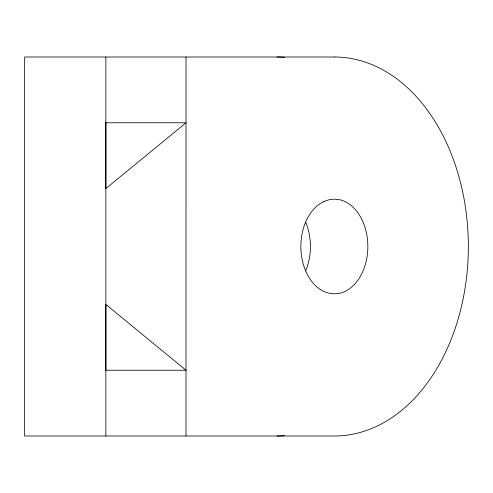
<?xml version="1.0" encoding="UTF-8"?>
<svg xmlns="http://www.w3.org/2000/svg" width="493" height="493" viewBox="0 0 493 493"><rect width="100%" height="100%" fill="white"/><g stroke="black" fill="none" stroke-linecap="round" stroke-linejoin="round"><path stroke-width="0.74" d="M186.015 57.003L185.997 435.997M105.859 57.003L105.859 435.997M284.443 435.695A189.497 133.991 -90 0 1 276.93 435.997M276.93 57.003A189.497 133.991 -90 0 1 284.443 57.305M305.642 222.103A47.371 33.499 90 0 1 305.642 270.897M105.859 122.788L105.853 188.56L186.015 122.788L105.859 122.788M324.006 201.446L319.15 204.287A47.371 33.499 -90 0 0 300.859 246.5A47.371 33.499 -90 0 0 319.15 288.713C325.029 292.891 332.479 294.814 339.597 293.292A47.371 33.499 90 0 0 367.852 246.5A47.371 33.499 90 0 0 339.597 199.708L334.359 199.129L329.114 199.708L324.006 201.446M334.359 57.003L24.65 57.003L24.65 435.997L334.359 435.997A189.497 133.991 90 0 0 468.35 246.5A189.497 133.991 90 0 0 334.359 57.003M185.997 370.243L105.859 370.243L105.853 304.458L185.997 370.243"/></g></svg>
